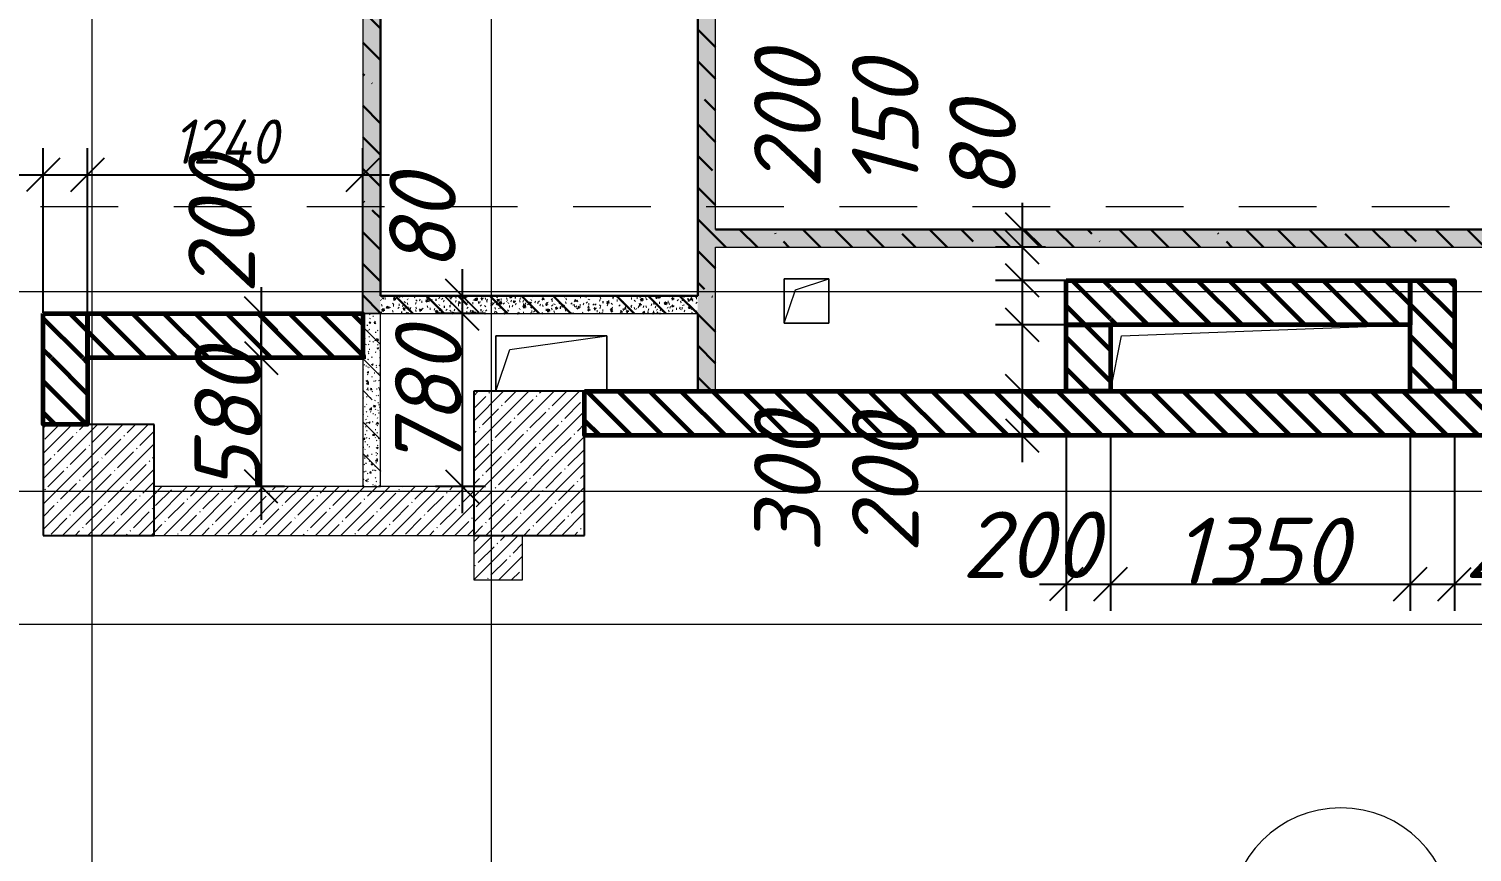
# Model space of a CAD drawing. Header units: millimetres. Extents: x 12986 to 523328, y -9759 to 30092.
# Drawn here: x 312572 to 319076, y 6706 to 10418 of the extents above; entities that cross this region are included whole.
import ezdxf

# ---------------------------------------------------------------- set-up
doc = ezdxf.new("R2010")
doc.units = ezdxf.units.MM
doc.linetypes.add('01 Штриховая _4 мм_', pattern=[600, 350, -250])
for name, color, linetype, lineweight in [('0) ПГП', 1, 'Continuous', 30), ('4) ПГП красный расчет', 12, 'Continuous', 30), ('5) Блок ячеистый', 160, 'Continuous', 60), ('A-ANNO-DIMS', 7, 'Continuous', 9), ('A-AREA-IDEN', 7, 'Continuous', 9), ('A-FLOR', 7, 'Continuous', 9), ('A-GENM', 7, 'Continuous', 9), ('A-WALL-FNSH-2', 7, 'Continuous', 5), ('A-WALL-FNSH-4', 250, 'Continuous', 13), ('A-WALL-PATT-1', 7, 'Continuous', 5), ('A-WALL-PATT-4', 250, 'Continuous', 5), ('G-ANNO-SYMB-1', 7, '01 Штриховая _4 мм_', 9), ('S-COLS', 7, 'Continuous', 9), ('S-COLS-1', 7, 'Continuous', 5), ('S-COLS-2', 7, 'Continuous', 25), ('Оси-1', 7, 'Continuous', 20)]:
    doc.layers.add(name, color=color, linetype=linetype, lineweight=lineweight)
doc.layers.add('A-WALL-3', color=7, linetype='Continuous', lineweight=5, true_color=0x000000)
doc.layers.add('A-WALL-5', color=7, linetype='Continuous', lineweight=13, true_color=0x008000)
doc.styles.add('ISOCPEUR_I_2', font='isocpeui.ttf', dxfattribs={"height": 300})
doc.styles.add('ISOCPEUR_I_3', font='isocpeui.ttf', dxfattribs={"width": 0.9, "height": 200})
doc.dimstyles.new('ISO-2_0_0_9К_СРЕДНИЙ', dxfattribs={"dimscale": 304.8, "dimtxt": 199.196235, "dimasz": 0.492126, "dimexe": 0.393701, "dimexo": 0, "dimgap": 0, "dimtad": 1, "dimdec": 0, "dimzin": 0, "dimdsep": 46, "dimtxsty": 'ISOCPEUR_I_2', "dimblk1": 'OBLIQUE', "dimblk2": 'OBLIQUE', "dimsah": 1, "dimcen": 0.09, "dimdle": 0.393701, "dimazin": 0, "dimtfac": 1, "dimtdec": 4, "dimtix": 1, "dimtmove": 2, "dimatfit": 3, "dimfxl": 1, "dimtvp": 1, "dimtolj": 1, "dimtzin": 0, "dimarcsym": 2})
doc.dimstyles.new('ISO-2_0_0_9К_СРЕДНИЙ_2', dxfattribs={"dimscale": 304.8, "dimtxt": 199.196235, "dimasz": 0.492126, "dimexe": 0.393701, "dimexo": 0, "dimgap": 0, "dimtad": 1, "dimdec": 0, "dimzin": 0, "dimdsep": 46, "dimtxsty": 'ISOCPEUR_I_2', "dimblk1": 'OBLIQUE', "dimblk2": 'OBLIQUE', "dimsah": 1, "dimcen": 0.09, "dimdle": 0.393701, "dimazin": 0, "dimtfac": 1, "dimtdec": 4, "dimtix": 1, "dimtmove": 0, "dimatfit": 3, "dimfxl": 1, "dimtvp": 1, "dimtolj": 1, "dimtzin": 0, "dimarcsym": 2})
doc.dimstyles.new('ISO-2_0_0_9К_СРЕДНИЙ_ФОН_1', dxfattribs={"dimscale": 304.8, "dimtxt": 199.196235, "dimasz": 0.492126, "dimexe": 0.393701, "dimexo": 0, "dimgap": 0.164042, "dimtad": 1, "dimdec": 0, "dimdsep": 46, "dimtxsty": 'ISOCPEUR_I_3', "dimblk1": 'OBLIQUE', "dimblk2": 'OBLIQUE', "dimsah": 1, "dimcen": 0.09, "dimdle": 0.393701, "dimazin": 0, "dimtfac": 1, "dimtdec": 4, "dimtix": 1, "dimtmove": 0, "dimatfit": 3, "dimfxl": 1, "dimtvp": 1, "dimtfill": 1, "dimtolj": 1, "dimtzin": 0, "dimarcsym": 2})
doc.dimstyles.new('ISO-2_0_0_9К_СРЕДНИЙ_ФОН_2', dxfattribs={"dimscale": 304.8, "dimtxt": 199.196235, "dimasz": 0.492126, "dimexe": 0.393701, "dimexo": 0, "dimgap": 0.164042, "dimtad": 1, "dimdec": 0, "dimdsep": 46, "dimtxsty": 'ISOCPEUR_I_3', "dimblk1": 'OBLIQUE', "dimblk2": 'OBLIQUE', "dimsah": 1, "dimcen": 0.09, "dimdle": 0.393701, "dimazin": 0, "dimtfac": 1, "dimtdec": 4, "dimtix": 1, "dimtmove": 2, "dimatfit": 3, "dimfxl": 1, "dimtvp": 1, "dimtfill": 1, "dimtolj": 1, "dimtzin": 0, "dimarcsym": 2})
pattern_1 = [(135, (239096.85, -2765.93), (-70.71068, -70.71068), [])]
pattern_2 = [(45, (239096.85, -2765.93), (-57.02463, 57.02463), []), (45, (239153.876, -2765.93), (-57.02463, 57.02463), [100.806, -20.161, 3.353, -16.808])]
pattern_3 = [(50, (239096.85, -2765.93), (72.873764, -6.37607), [7.62, -83.82]), (355, (239096.85, -2765.93), (-14.09699, 76.422444), [6.096, -67.056]), (100.451, (239102.924, -2766.464), (58.776964, 70.04687), [6.476, -71.236]), (46.184, (239096.85, -2745.61), (108.43142, -16.81745), [11.43, -125.73]), (96.636, (239105.89, -2747.01), (94.961, 98.97089), [9.714, -106.854]), (351.184, (239096.85, -2745.61), (94.96227, 98.97018), [9.144, -100.584]), (21, (239107.01, -2750.69), (60.64565, -40.906537), [7.62, -83.82]), (326, (239107.01, -2750.69), (24.72083, 73.67493), [6.096, -67.056]), (71.451, (239112.065, -2754.1), (85.36689, 32.768737), [6.476, -71.236]), (37.5, (239096.85, -2765.933), (1.235525, 33.8224325), [3.353, -62.89, 3.353, -64.719, -67.31]), (37.5, (239096.85, -2765.933), (1.235525, 33.8224325), [-134.315, 3.353, -63.957]), (7.5, (239096.85, -2765.933), (26.728146, 40.07255), [3.353, -35.458, 3.353, -61.366, -25.654]), (7.5, (239096.85, -2765.933), (26.728146, 40.07255), [-103.53, 3.353, -22.301]), (327.5, (239074.194, -2765.933), (54.2363175, -2.292117), [3.353, -22.047, 3.353, -75.895, -105.156]), (327.5, (239074.194, -2765.933), (54.2363175, -2.292117), [-104.648, 3.353, -101.803]), (317.5, (239064.034, -2765.933), (59.25158, 10.17014), [3.353, -29.667, 3.353, -49.276, -74.676]), (317.5, (239064.034, -2765.933), (59.25158, 10.17014), [-85.649, 3.353, -71.323])]
pattern_4 = [(135, (239096.85, -2765.93), (-142.5612, -142.5612), []), (135, (239239.41, -2765.93), (-142.5612, -142.5612), [252.016, -50.403, 3.353, -47.05])]

# ---------------------------------------------------------------- blocks, each defined once
blk = doc.blocks.new('Колонна_Несущая_Прямоугольное сечение - 650х500-29564845-АР1_1_Кладочный план 2 этажа')
at = {"layer": 'S-COLS-1'}
h = blk.add_hatch(dxfattribs=at)
h.set_pattern_fill('FP_36', color=256, style=0, pattern_type=2)
h.set_pattern_definition([(135, (11225, -75730), (-57.02463, -57.02463), []), (135, (11225, -75672.975), (-57.02463, -57.02463), [100.806, -20.161, 3.353, -16.808])])
h.paths.add_polyline_path([(325, -250), (325, 250), (-325, 250), (-325, -250)], flags=0)
at = {"layer": 'S-COLS-2'}
for p, q in [((325, 250), (-325, 250)), ((-325, 250), (-325, -250)), ((325, -250), (325, 250)), ((-325, -250), (325, -250))]:
    blk.add_line(p, q, dxfattribs=at)
blk = doc.blocks.new('AR_Отверстие прямоугольное _в плите_ - AR_Отверстие прямоугольное _в плите_-24519066-АР1_1_Кладочный план 2 этажа')
at = {"layer": 'A-GENM'}
for p, q in [((-625, 100), (675, 150)), ((-675, -150), (-625, 100))]:
    blk.add_line(p, q, dxfattribs=at)
blk = doc.blocks.new('AR_Отверстие прямоугольное _в плите_ - AR_Отверстие прямоугольное _в плите_-V70-АР1_1_Кладочный план 2 этажа')
at = {"layer": 'A-GENM'}
for p, q in [((250, 125), (-250, 125)), ((-250, 125), (-250, -125)), ((-187.5, 62.5), (250, 125)), ((250, -125), (250, 125)), ((-250, -125), (-187.5, 62.5))]:
    blk.add_line(p, q, dxfattribs=at)
blk = doc.blocks.new('AR_Отверстие прямоугольное _в плите_ - AR_Отверстие прямоугольное _в плите_-V57-АР1_1_Кладочный план 2 этажа')
at = {"layer": 'A-GENM'}
for p, q in [((100, 100), (-100, 100)), ((-100, 100), (-100, -100)), ((-50, 50), (100, 100)), ((100, -100), (100, 100)), ((-100, -100), (-50, 50)), ((-100, -100), (100, -100))]:
    blk.add_line(p, q, dxfattribs=at)
blk = doc.blocks.new('_Oblique')
at = {"color": 0, "linetype": 'ByBlock', "lineweight": -2}
blk.add_line((-0.5, -0.5), (0.5, 0.5), dxfattribs=at)
blk = doc.blocks.new('*D2466')
at = {"layer": 'A-ANNO-DIMS', "color": 0, "lineweight": -2, "transparency": 16777216}
for p, q in [((317048.3, 9634.1), (317048.3, 9314.1)), ((317154.4, 9514.1), (316928.3, 9514.1)), ((317154.4, 9434.1), (316928.3, 9434.1))]:
    blk.add_line(p, q, dxfattribs=at)
at = {"layer": 'Defpoints', "color": 0, "transparency": 16777216}
for p in [(317154.4, 9514.1), (317048.3, 9434.1), (317154.4, 9434.1)]:
    blk.add_point(p, dxfattribs=at)
at = {"layer": 'A-ANNO-DIMS', "color": 0, "lineweight": -2, "transparency": 16777216, "xscale": 150, "yscale": 150, "zscale": 150}
for p, rotation in [((317048.3, 9514.1), 90), ((317048.3, 9434.1), 270)]:
    blk.add_blockref('_Oblique', p, dxfattribs=dict(at, rotation=rotation))
at = {"layer": 'A-ANNO-DIMS', "color": 0, "transparency": 16777216, "insert": (316720.4, 9650.1), "char_height": 300, "width": 303.391, "attachment_point": 1, "rotation": 90, "line_spacing_factor": 1.149209, "style": 'ISOCPEUR_I_2'}
blk.add_mtext('\\A1;80', dxfattribs=at)
blk = doc.blocks.new('*D2405')
at = {"layer": 'A-ANNO-DIMS', "color": 0, "lineweight": -2, "transparency": 16777216}
for p, q in [((317048.3, 9554.1), (317048.3, 9164.1)), ((317154.4, 9434.1), (316928.3, 9434.1)), ((317246.9, 9284.1), (316928.3, 9284.1))]:
    blk.add_line(p, q, dxfattribs=at)
at = {"layer": 'Defpoints', "color": 0, "transparency": 16777216}
for p in [(317154.4, 9434.1), (317048.3, 9284.1), (317246.9, 9284.1)]:
    blk.add_point(p, dxfattribs=at)
at = {"layer": 'A-ANNO-DIMS', "color": 0, "lineweight": -2, "transparency": 16777216, "xscale": 150, "yscale": 150, "zscale": 150}
for p, rotation in [((317048.3, 9434.1), 90), ((317048.3, 9284.1), 270)]:
    blk.add_blockref('_Oblique', p, dxfattribs=dict(at, rotation=rotation))
at = {"layer": 'A-ANNO-DIMS', "color": 0, "transparency": 16777216, "insert": (316281.6, 9694.1), "char_height": 300, "width": 409.118, "attachment_point": 1, "rotation": 90, "line_spacing_factor": 1.149209, "style": 'ISOCPEUR_I_2'}
blk.add_mtext('\\A1;150', dxfattribs=at)
blk = doc.blocks.new('*D2406')
at = {"layer": 'A-ANNO-DIMS', "color": 0, "lineweight": -2, "transparency": 16777216}
for p, q in [((317048.3, 9404.1), (317048.3, 8964.1)), ((317246.9, 9284.1), (316928.3, 9284.1)), ((317243.8, 9084.1), (316928.3, 9084.1))]:
    blk.add_line(p, q, dxfattribs=at)
at = {"layer": 'Defpoints', "color": 0, "transparency": 16777216}
for p in [(317246.9, 9284.1), (317048.3, 9084.1), (317243.8, 9084.1)]:
    blk.add_point(p, dxfattribs=at)
at = {"layer": 'A-ANNO-DIMS', "color": 0, "lineweight": -2, "transparency": 16777216, "xscale": 150, "yscale": 150, "zscale": 150}
for p, rotation in [((317048.3, 9284.1), 90), ((317048.3, 9084.1), 270)]:
    blk.add_blockref('_Oblique', p, dxfattribs=dict(at, rotation=rotation))
at = {"layer": 'A-ANNO-DIMS', "color": 0, "transparency": 16777216, "insert": (315840.6, 9695.9), "char_height": 300, "width": 455.087, "attachment_point": 1, "rotation": 90, "line_spacing_factor": 1.149209, "style": 'ISOCPEUR_I_2'}
blk.add_mtext('\\A1;200', dxfattribs=at)
blk = doc.blocks.new('*D2407')
at = {"layer": 'A-ANNO-DIMS', "color": 0, "lineweight": -2, "transparency": 16777216}
for p, q in [((317048.3, 9204.1), (317048.3, 8664.1)), ((317243.8, 9084.1), (316928.3, 9084.1)), ((317154.4, 8784.1), (316928.3, 8784.1))]:
    blk.add_line(p, q, dxfattribs=at)
at = {"layer": 'Defpoints', "color": 0, "transparency": 16777216}
for p in [(317243.8, 9084.1), (317048.3, 8784.1), (317154.4, 8784.1)]:
    blk.add_point(p, dxfattribs=at)
at = {"layer": 'A-ANNO-DIMS', "color": 0, "lineweight": -2, "transparency": 16777216, "xscale": 150, "yscale": 150, "zscale": 150}
for p, rotation in [((317048.3, 9084.1), 90), ((317048.3, 8784.1), 270)]:
    blk.add_blockref('_Oblique', p, dxfattribs=dict(at, rotation=rotation))
at = {"layer": 'A-ANNO-DIMS', "color": 0, "transparency": 16777216, "insert": (315840.6, 8057), "char_height": 300, "width": 455.087, "attachment_point": 1, "rotation": 90, "line_spacing_factor": 1.149209, "style": 'ISOCPEUR_I_2'}
blk.add_mtext('\\A1;300', dxfattribs=at)
blk = doc.blocks.new('*D2408')
at = {"layer": 'A-ANNO-DIMS', "color": 0, "lineweight": -2, "transparency": 16777216}
for p, q in [((317048.3, 8904.1), (317048.3, 8464.1)), ((317154.4, 8784.1), (316928.3, 8784.1)), ((317154.4, 8584.1), (316928.3, 8584.1))]:
    blk.add_line(p, q, dxfattribs=at)
at = {"layer": 'Defpoints', "color": 0, "transparency": 16777216}
for p in [(317154.4, 8784.1), (317048.3, 8584.1), (317154.4, 8584.1)]:
    blk.add_point(p, dxfattribs=at)
at = {"layer": 'A-ANNO-DIMS', "color": 0, "lineweight": -2, "transparency": 16777216, "xscale": 150, "yscale": 150, "zscale": 150}
for p, rotation in [((317048.3, 8784.1), 90), ((317048.3, 8584.1), 270)]:
    blk.add_blockref('_Oblique', p, dxfattribs=dict(at, rotation=rotation))
at = {"layer": 'A-ANNO-DIMS', "color": 0, "transparency": 16777216, "insert": (316281.6, 8055.2), "char_height": 300, "width": 455.087, "attachment_point": 1, "rotation": 90, "line_spacing_factor": 1.149209, "style": 'ISOCPEUR_I_2'}
blk.add_mtext('\\A1;200', dxfattribs=at)
blk = doc.blocks.new('*D2409')
at = {"layer": 'A-ANNO-DIMS', "color": 0, "lineweight": -2, "transparency": 16777216}
for p, q in [((317246.9, 8581), (317246.9, 7794)), ((317446.9, 8581), (317446.9, 7794)), ((317126.9, 7914), (317566.9, 7914))]:
    blk.add_line(p, q, dxfattribs=at)
at = {"layer": 'Defpoints', "color": 0, "transparency": 16777216}
for p in [(317246.9, 8581), (317446.9, 8581), (317446.9, 7914)]:
    blk.add_point(p, dxfattribs=at)
at = {"layer": 'A-ANNO-DIMS', "color": 0, "lineweight": -2, "transparency": 16777216, "xscale": 150, "yscale": 150, "zscale": 150, "rotation": 180}
blk.add_blockref('_Oblique', (317246.9, 7914), dxfattribs=at)
at = {"layer": 'A-ANNO-DIMS', "color": 0, "lineweight": -2, "transparency": 16777216, "xscale": 150, "yscale": 150, "zscale": 150}
blk.add_blockref('_Oblique', (317446.9, 7914), dxfattribs=at)
at = {"layer": 'A-ANNO-DIMS', "color": 0, "transparency": 16777216, "insert": (316777.1, 8241.9), "char_height": 300, "width": 455.087, "attachment_point": 1, "line_spacing_factor": 1.149209, "style": 'ISOCPEUR_I_2'}
blk.add_mtext('\\A1;200', dxfattribs=at)
blk = doc.blocks.new('*D2410')
at = {"layer": 'A-ANNO-DIMS', "color": 0, "lineweight": -2, "transparency": 16777216}
for p, q in [((317446.9, 8581), (317446.9, 7794)), ((318796.9, 8581), (318796.9, 7794)), ((317326.9, 7914), (318916.9, 7914))]:
    blk.add_line(p, q, dxfattribs=at)
at = {"layer": 'Defpoints', "color": 0, "transparency": 16777216}
for p in [(317446.9, 8581), (318796.9, 8581), (318796.9, 7914)]:
    blk.add_point(p, dxfattribs=at)
at = {"layer": 'A-ANNO-DIMS', "color": 0, "lineweight": -2, "transparency": 16777216, "xscale": 150, "yscale": 150, "zscale": 150, "rotation": 180}
blk.add_blockref('_Oblique', (317446.9, 7914), dxfattribs=at)
at = {"layer": 'A-ANNO-DIMS', "color": 0, "lineweight": -2, "transparency": 16777216, "xscale": 150, "yscale": 150, "zscale": 150}
blk.add_blockref('_Oblique', (318796.9, 7914), dxfattribs=at)
at = {"layer": 'A-ANNO-DIMS', "color": 0, "transparency": 16777216, "insert": (318121.9, 8064), "char_height": 300, "width": 560.814, "attachment_point": 5, "style": 'ISOCPEUR_I_2'}
blk.add_mtext('\\A1;1350', dxfattribs=at)
blk = doc.blocks.new('*D2411')
at = {"layer": 'A-ANNO-DIMS', "color": 0, "lineweight": -2, "transparency": 16777216}
for p, q in [((318796.9, 8581), (318796.9, 7794)), ((318996.9, 8581), (318996.9, 7794)), ((318676.9, 7914), (319116.9, 7914))]:
    blk.add_line(p, q, dxfattribs=at)
at = {"layer": 'Defpoints', "color": 0, "transparency": 16777216}
for p in [(318796.9, 8581), (318996.9, 8581), (318996.9, 7914)]:
    blk.add_point(p, dxfattribs=at)
at = {"layer": 'A-ANNO-DIMS', "color": 0, "lineweight": -2, "transparency": 16777216, "xscale": 150, "yscale": 150, "zscale": 150, "rotation": 180}
blk.add_blockref('_Oblique', (318796.9, 7914), dxfattribs=at)
at = {"layer": 'A-ANNO-DIMS', "color": 0, "lineweight": -2, "transparency": 16777216, "xscale": 150, "yscale": 150, "zscale": 150}
blk.add_blockref('_Oblique', (318996.9, 7914), dxfattribs=at)
at = {"layer": 'A-ANNO-DIMS', "color": 0, "transparency": 16777216, "insert": (319041.5, 8241.9), "char_height": 300, "width": 455.087, "attachment_point": 1, "line_spacing_factor": 1.149209, "style": 'ISOCPEUR_I_2'}
blk.add_mtext('\\A1;200', dxfattribs=at)
blk = doc.blocks.new('*D2557')
at = {"layer": 'A-ANNO-DIMS', "color": 0, "lineweight": -2, "transparency": 16777216}
for p, q in [((312636.9, 9137.1), (312636.9, 9879.6)), ((312836.9, 9137.1), (312836.9, 9879.6)), ((312516.9, 9759.6), (312956.9, 9759.6))]:
    blk.add_line(p, q, dxfattribs=at)
at = {"layer": 'Defpoints', "color": 0, "transparency": 16777216}
for p in [(312836.9, 9759.6), (312636.9, 9137.1), (312836.9, 9137.1)]:
    blk.add_point(p, dxfattribs=at)
at = {"layer": 'A-ANNO-DIMS', "color": 0, "lineweight": -2, "transparency": 16777216, "xscale": 150, "yscale": 150, "zscale": 150}
blk.add_blockref('_Oblique', (312836.9, 9759.6), dxfattribs=at)
at = {"layer": 'A-ANNO-DIMS', "color": 0, "transparency": 16777216, "insert": (312105.2, 10070.9), "char_height": 200, "width": 455.087, "attachment_point": 1, "line_spacing_factor": 1.149209, "style": 'ISOCPEUR_I_3', "bg_fill": 3, "box_fill_scale": 1.1, "bg_fill_color": 256, "bg_fill_true_color": 13158600, "bg_fill_transparency": 0}
blk.add_mtext('\\A1;200', dxfattribs=at)
at = {"layer": 'A-ANNO-DIMS', "color": 0, "lineweight": -2, "transparency": 16777216, "xscale": 150, "yscale": 150, "zscale": 150, "rotation": 180}
blk.add_blockref('_Oblique', (312636.9, 9759.6), dxfattribs=at)
blk = doc.blocks.new('*D2558')
at = {"layer": 'A-ANNO-DIMS', "color": 0, "lineweight": -2, "transparency": 16777216}
for p, q in [((312836.9, 9137.1), (312836.9, 9879.6)), ((314076.9, 9134.1), (314076.9, 9879.6)), ((312716.9, 9759.6), (314196.9, 9759.6))]:
    blk.add_line(p, q, dxfattribs=at)
at = {"layer": 'Defpoints', "color": 0, "transparency": 16777216}
for p in [(314076.9, 9759.6), (312836.9, 9137.1), (314076.9, 9134.1)]:
    blk.add_point(p, dxfattribs=at)
at = {"layer": 'A-ANNO-DIMS', "color": 0, "lineweight": -2, "transparency": 16777216, "xscale": 150, "yscale": 150, "zscale": 150, "rotation": 180}
blk.add_blockref('_Oblique', (312836.9, 9759.6), dxfattribs=at)
at = {"layer": 'A-ANNO-DIMS', "color": 0, "lineweight": -2, "transparency": 16777216, "xscale": 150, "yscale": 150, "zscale": 150}
blk.add_blockref('_Oblique', (314076.9, 9759.6), dxfattribs=at)
at = {"layer": 'A-ANNO-DIMS', "color": 0, "transparency": 16777216, "insert": (313456.9, 9909.6), "char_height": 200, "width": 579.201, "attachment_point": 5, "style": 'ISOCPEUR_I_3', "bg_fill": 3, "box_fill_scale": 1.1, "bg_fill_color": 256, "bg_fill_true_color": 13158600, "bg_fill_transparency": 0}
blk.add_mtext('\\A1;1240', dxfattribs=at)
blk = doc.blocks.new('*D2580')
at = {"layer": 'A-ANNO-DIMS', "color": 0, "lineweight": -2, "transparency": 16777216}
for p, q in [((313618.7, 9254.1), (313618.7, 8814.1)), ((313724.8, 9134.1), (313498.7, 9134.1)), ((313724.8, 8934.1), (313498.7, 8934.1))]:
    blk.add_line(p, q, dxfattribs=at)
at = {"layer": 'Defpoints', "color": 0, "transparency": 16777216}
for p in [(313724.8, 9134.1), (313618.7, 8934.1), (313724.8, 8934.1)]:
    blk.add_point(p, dxfattribs=at)
at = {"layer": 'A-ANNO-DIMS', "color": 0, "lineweight": -2, "transparency": 16777216, "xscale": 150, "yscale": 150, "zscale": 150}
for p, rotation in [((313618.7, 9134.1), 90), ((313618.7, 8934.1), 270)]:
    blk.add_blockref('_Oblique', p, dxfattribs=dict(at, rotation=rotation))
at = {"layer": 'A-ANNO-DIMS', "color": 0, "transparency": 16777216, "insert": (313290.8, 9223.2), "char_height": 300, "width": 455.087, "attachment_point": 1, "rotation": 90, "line_spacing_factor": 1.149209, "style": 'ISOCPEUR_I_2'}
blk.add_mtext('\\A1;200', dxfattribs=at)
blk = doc.blocks.new('*D2581')
at = {"layer": 'A-ANNO-DIMS', "color": 0, "lineweight": -2, "transparency": 16777216}
for p, q in [((313618.7, 8934.1), (313618.7, 9084.1)), ((313724.8, 8934.1), (313498.7, 8934.1)), ((313618.7, 8934.1), (313618.7, 8354.1)), ((313724.8, 8354.1), (313498.7, 8354.1)), ((313618.7, 8354.1), (313618.7, 8204.1))]:
    blk.add_line(p, q, dxfattribs=at)
at = {"layer": 'Defpoints', "color": 0, "transparency": 16777216}
for p in [(313724.8, 8934.1), (313618.7, 8354.1), (313724.8, 8354.1)]:
    blk.add_point(p, dxfattribs=at)
at = {"layer": 'A-ANNO-DIMS', "color": 0, "lineweight": -2, "transparency": 16777216, "xscale": 150, "yscale": 150, "zscale": 150}
for p, rotation in [((313618.7, 8934.1), 270), ((313618.7, 8354.1), 90)]:
    blk.add_blockref('_Oblique', p, dxfattribs=dict(at, rotation=rotation))
at = {"layer": 'A-ANNO-DIMS', "color": 0, "transparency": 16777216, "insert": (313468.7, 8644.1), "char_height": 300, "width": 455.087, "attachment_point": 5, "rotation": 90, "style": 'ISOCPEUR_I_2'}
blk.add_mtext('\\A1;580', dxfattribs=at)
blk = doc.blocks.new('*D2582')
at = {"layer": 'A-ANNO-DIMS', "color": 0, "lineweight": -2, "transparency": 16777216}
for p, q in [((314524.5, 9334.1), (314524.5, 9014.1)), ((314630.5, 9214.1), (314404.5, 9214.1)), ((314630.5, 9134.1), (314404.5, 9134.1))]:
    blk.add_line(p, q, dxfattribs=at)
at = {"layer": 'Defpoints', "color": 0, "transparency": 16777216}
for p in [(314630.5, 9214.1), (314524.5, 9134.1), (314630.5, 9134.1)]:
    blk.add_point(p, dxfattribs=at)
at = {"layer": 'A-ANNO-DIMS', "color": 0, "lineweight": -2, "transparency": 16777216, "xscale": 150, "yscale": 150, "zscale": 150}
for p, rotation in [((314524.5, 9214.1), 90), ((314524.5, 9134.1), 270)]:
    blk.add_blockref('_Oblique', p, dxfattribs=dict(at, rotation=rotation))
at = {"layer": 'A-ANNO-DIMS', "color": 0, "transparency": 16777216, "insert": (314196.5, 9321.6), "char_height": 300, "width": 303.391, "attachment_point": 1, "rotation": 90, "line_spacing_factor": 1.149209, "style": 'ISOCPEUR_I_2'}
blk.add_mtext('\\A1;80', dxfattribs=at)
blk = doc.blocks.new('*D2583')
at = {"layer": 'A-ANNO-DIMS', "color": 0, "lineweight": -2, "transparency": 16777216}
for p, q in [((314524.5, 9254.1), (314524.5, 8234.1)), ((314630.5, 9134.1), (314404.5, 9134.1)), ((314630.5, 8354.1), (314404.5, 8354.1))]:
    blk.add_line(p, q, dxfattribs=at)
at = {"layer": 'Defpoints', "color": 0, "transparency": 16777216}
for p in [(314630.5, 9134.1), (314524.5, 8354.1), (314630.5, 8354.1)]:
    blk.add_point(p, dxfattribs=at)
at = {"layer": 'A-ANNO-DIMS', "color": 0, "lineweight": -2, "transparency": 16777216, "xscale": 150, "yscale": 150, "zscale": 150}
for p, rotation in [((314524.5, 9134.1), 90), ((314524.5, 8354.1), 270)]:
    blk.add_blockref('_Oblique', p, dxfattribs=dict(at, rotation=rotation))
at = {"layer": 'A-ANNO-DIMS', "color": 0, "transparency": 16777216, "insert": (314372.5, 8744.1), "char_height": 300, "width": 455.087, "attachment_point": 5, "rotation": 90, "style": 'ISOCPEUR_I_2'}
blk.add_mtext('\\A1;780', dxfattribs=at)
blk = doc.blocks.new('Марка_Помещения - Номер-25198446-Объем проектирования 2 этажа')
at = {"layer": 'A-AREA-IDEN'}
for start, end in [(360, 180), (180, 360)]:
    blk.add_arc((0, 0), 2.5, start, end, dxfattribs=at)

msp = doc.modelspace()

# ---------------------------------------------------------------- hatches: boundary and pattern name
at = {"layer": '0) ПГП'}
h = msp.add_hatch(dxfattribs=at)
h.set_pattern_fill('FP_25', color=256, style=0, pattern_type=2)
h.set_pattern_definition(pattern_3)
h.paths.add_polyline_path([(314156.85078, 9134.06713), (314156.85078, 12884.06732), (314076.85078, 12884.06732), (314076.85078, 9134.06713), (314078.25706, 9134.06713)], flags=0)
h = msp.add_hatch(dxfattribs=at)
h.set_pattern_fill('FP_26', color=256, style=0, pattern_type=2)
h.set_pattern_definition(pattern_4)
h.paths.add_polyline_path([(314156.85078, 9134.06713), (314156.85078, 12884.06732), (314076.85078, 12884.06732), (314076.85078, 9134.06713), (314078.25706, 9134.06713)], flags=0)
h = msp.add_hatch(dxfattribs=at)
h.set_pattern_fill('FP_25', color=256, style=0, pattern_type=2)
h.set_pattern_definition(pattern_3)
h.paths.add_polyline_path([(315666.85089, 8784.06739), (315666.85089, 12804.06732), (315586.85089, 12804.06732), (315586.85089, 8784.06739)], flags=0)
h = msp.add_hatch(dxfattribs=at)
h.set_pattern_fill('FP_26', color=256, style=0, pattern_type=2)
h.set_pattern_definition(pattern_4)
h.paths.add_polyline_path([(315666.85089, 8784.06739), (315666.85089, 12804.06732), (315586.85089, 12804.06732), (315586.85089, 8784.06739)], flags=0)
h = msp.add_hatch(dxfattribs=at)
h.set_pattern_fill('FP_25', color=256, style=0, pattern_type=2)
h.set_pattern_definition(pattern_3)
h.paths.add_polyline_path([(315666.85089, 9434.06739), (319716.66089, 9434.06739), (319716.66089, 9514.06739), (315666.85089, 9514.06739)], flags=0)
h = msp.add_hatch(dxfattribs=at)
h.set_pattern_fill('FP_26', color=256, style=0, pattern_type=2)
h.set_pattern_definition(pattern_4)
h.paths.add_polyline_path([(315666.85089, 9434.06739), (319716.66089, 9434.06739), (319716.66089, 9514.06739), (315666.85089, 9514.06739)], flags=0)
h = msp.add_hatch(dxfattribs=at)
h.set_pattern_fill('FP_25', color=256, style=0, pattern_type=2)
h.set_pattern_definition(pattern_3)
h.paths.add_polyline_path([(314156.85078, 9134.06739), (315586.85089, 9134.06739), (315586.85089, 9214.06739), (314156.85078, 9214.06739)], flags=0)
h = msp.add_hatch(dxfattribs=at)
h.set_pattern_fill('FP_26', color=256, style=0, pattern_type=2)
h.set_pattern_definition(pattern_4)
h.paths.add_polyline_path([(314156.85078, 9134.06739), (315586.85089, 9134.06739), (315586.85089, 9214.06739), (314156.85078, 9214.06739)], flags=0)
at = {"layer": '5) Блок ячеистый'}
h = msp.add_hatch(dxfattribs=at)
h.set_pattern_fill('FP_22', color=256, style=0, pattern_type=2)
h.set_pattern_definition(pattern_1)
h.paths.add_polyline_path([(317446.85081, 8784.06739), (317446.85081, 9284.06739), (317246.85081, 9284.06739), (317246.85081, 8784.06739)], flags=0)
h = msp.add_hatch(dxfattribs=at)
h.set_pattern_fill('FP_22', color=256, style=0, pattern_type=2)
h.set_pattern_definition(pattern_1)
h.paths.add_polyline_path([(317446.85081, 9084.06739), (318796.85081, 9084.06739), (318796.85081, 9284.06739), (317446.85081, 9284.06739)], flags=0)
h = msp.add_hatch(dxfattribs=at)
h.set_pattern_fill('FP_22', color=256, style=0, pattern_type=2)
h.set_pattern_definition(pattern_1)
h.paths.add_polyline_path([(318996.85081, 8784.06739), (318996.85081, 9284.06739), (318796.85081, 9284.06739), (318796.85081, 8784.06739)], flags=0)
h = msp.add_hatch(dxfattribs=at)
h.set_pattern_fill('FP_22', color=256, style=0, pattern_type=2)
h.set_pattern_definition(pattern_1)
h.paths.add_polyline_path([(312836.85082, 8934.06713), (314076.85078, 8934.06713), (314076.85078, 9134.06713), (312636.85082, 9134.06713), (312636.85082, 8934.06713)], flags=0)
h.paths.add_polyline_path([(309401.85081, 8934.06713), (309406.85078, 8934.06713), (309406.85078, 9134.06713), (309401.85081, 9134.06713)], flags=0)
h = msp.add_hatch(dxfattribs=at)
h.set_pattern_fill('FP_22', color=256, style=0, pattern_type=2)
h.set_pattern_definition(pattern_1)
h.paths.add_polyline_path([(312636.85082, 8634.06731), (312836.85082, 8634.06731), (312836.85082, 8934.06713), (312636.85082, 8934.06713)], flags=0)
h = msp.add_hatch(dxfattribs=at)
h.set_pattern_fill('FP_22', color=256, style=0, pattern_type=2)
h.set_pattern_definition(pattern_1)
h.paths.add_polyline_path([(319446.85081, 8584.06739), (319446.85081, 8784.0673), (315076.85078, 8784.0673), (315076.85078, 8584.06739), (317142.78831, 8584.06739)], flags=0)
at = {"layer": 'A-WALL-PATT-1'}
h = msp.add_hatch(dxfattribs=at)
h.set_pattern_fill('FP_7', color=256, style=0, pattern_type=2)
h.set_pattern_definition(pattern_2)
h.paths.add_polyline_path([(313136.85082, 8134.0673), (314576.85081, 8134.0673), (314576.85078, 8354.0673), (313136.85082, 8354.0673)], flags=0)
h = msp.add_hatch(dxfattribs=at)
h.set_pattern_fill('FP_7', color=256, style=0, pattern_type=2)
h.set_pattern_definition(pattern_2)
h.paths.add_polyline_path([(314796.85081, 5134.0673), (314796.85081, 6334.0673), (314576.85081, 6334.0673), (314576.85081, 5134.0673)], flags=0)
h.paths.add_polyline_path([(314796.85081, 7934.0673), (314796.85081, 8134.0673), (314576.85081, 8134.0673), (314576.85081, 7934.0673)], flags=0)
at = {"layer": 'A-WALL-PATT-4'}
h = msp.add_hatch(dxfattribs=at)
h.set_pattern_fill('FP_25', color=256, style=0, pattern_type=2)
h.set_pattern_definition(pattern_3)
h.paths.add_polyline_path([(314078.25706, 8354.0673), (314156.85078, 8354.0673), (314156.85078, 9134.06739), (314076.85078, 9134.06739), (314076.85078, 8354.0673)], flags=0)
h = msp.add_hatch(dxfattribs=at)
h.set_pattern_fill('FP_26', color=256, style=0, pattern_type=2)
h.set_pattern_definition(pattern_4)
h.paths.add_polyline_path([(314078.25706, 8354.0673), (314156.85078, 8354.0673), (314156.85078, 9134.06739), (314076.85078, 9134.06739), (314076.85078, 8354.0673)], flags=0)
at = {"layer": 'S-COLS-1'}
h = msp.add_hatch(dxfattribs=at)
h.set_pattern_fill('FP_7', color=256, style=0, pattern_type=2)
h.set_pattern_definition(pattern_2)
h.paths.add_polyline_path([(313136.85082, 8134.06731), (313136.85082, 8634.06731), (312636.85082, 8634.06731), (312636.85082, 8134.06731)], flags=0)

# ---------------------------------------------------------------- linework, layer by layer
at = {"layer": '4) ПГП красный расчет'}
for p, q in [((314156.85078, 9214.06739), (314156.85078, 12804.06732)), ((315586.85089, 12804.06732), (315586.85089, 9214.06739)), ((319716.66089, 9514.06739), (315666.85089, 9514.06739)), ((315586.85089, 9214.06739), (314156.85078, 9214.06739)), ((315586.85089, 9134.06739), (315586.85089, 8784.06739))]:
    msp.add_line(p, q, dxfattribs=at)
at = {"layer": '5) Блок ячеистый'}
for points in [[(317246.85081, 9284.06739), (318796.85081, 9284.06739), (318796.85081, 9084.06739), (317246.85081, 9084.06739)], [(318796.85081, 9284.06739), (318996.85081, 9284.06739), (318996.85081, 8784.06739), (318796.85081, 8784.06739)], [(312636.85082, 9134.06713), (312836.85082, 9134.06713), (312836.85082, 8634.06731), (312636.85082, 8634.06731)], [(312836.85082, 9134.06713), (314076.85078, 9134.06713), (314076.85078, 8934.06713), (312836.85082, 8934.06713)], [(317446.85086, 8784.06739), (317246.85081, 8784.06739), (317246.85081, 9084.06739), (317446.85086, 9084.06739)], [(315076.85078, 8784.06739), (319446.85084, 8784.06739), (319446.85084, 8584.06739), (315076.85078, 8584.06739)]]:
    msp.add_lwpolyline(points, close=True, dxfattribs=at)
at = {"layer": 'A-FLOR'}
for p, q in [((315976.66089, 9291.06739), (316176.66089, 9291.06739)), ((315976.66089, 9091.06739), (315976.66089, 9291.06739)), ((316176.66089, 9291.06739), (316176.66089, 9091.06739)), ((316176.66089, 9091.06739), (315976.66089, 9091.06739)), ((314676.85079, 9034.0673), (315176.85079, 9034.0673)), ((314676.85079, 8784.0673), (314676.85079, 9034.0673)), ((315176.85079, 9034.0673), (315176.85079, 8784.06739))]:
    msp.add_line(p, q, dxfattribs=at)
at = {"layer": 'A-WALL-3'}
for p, q in [((314076.85078, 8354.0673), (313136.85082, 8354.0673)), ((313136.85082, 8354.0673), (313136.85082, 8134.0673)), ((314576.85078, 8354.0673), (314156.85078, 8354.0673)), ((313136.85082, 8134.0673), (314576.85078, 8134.0673)), ((314576.85081, 8134.0673), (314576.85081, 7934.0673)), ((314796.85081, 7934.0673), (314796.85081, 8134.0673)), ((314576.85081, 7934.0673), (314796.85081, 7934.0673))]:
    msp.add_line(p, q, dxfattribs=at)
at = {"layer": 'A-WALL-5'}
msp.add_line((314076.85078, 8354.0673), (314156.85078, 8354.0673), dxfattribs=at)
at = {"layer": 'A-WALL-FNSH-2'}
for p, q in [((317246.85081, 9284.06739), (317246.85081, 8784.06739)), ((318996.85081, 9284.06739), (317246.85081, 9284.06739)), ((318996.85081, 8784.06739), (318996.85081, 9284.06739)), ((314156.85078, 9134.06713), (312636.85082, 9134.06713)), ((312636.85082, 9134.06713), (312636.85082, 8634.06731)), ((317446.85081, 8784.06739), (317446.85081, 9084.06739)), ((317446.85081, 9084.06739), (318796.85081, 9084.06739)), ((318796.85081, 9084.06739), (318796.85081, 8784.06739)), ((312836.85082, 8934.06713), (314076.85078, 8934.06713)), ((312836.85082, 8634.06731), (312836.85082, 8934.06713)), ((317246.85081, 8784.06739), (315076.85078, 8784.06739)), ((318796.85081, 8784.06739), (317446.85081, 8784.06739)), ((319446.85081, 8784.06739), (318996.85081, 8784.06739)), ((312636.85082, 8634.06731), (312836.85082, 8634.06731)), ((315076.85078, 8584.06739), (319446.85081, 8584.06739))]:
    msp.add_line(p, q, dxfattribs=at)
at = {"layer": 'A-WALL-FNSH-4'}
for p, q in [((315666.85089, 9514.06739), (315666.85089, 12804.06732)), ((314076.85078, 12384.06734), (314076.85078, 8354.0673)), ((315666.85089, 8784.06739), (315666.85089, 9434.06739)), ((315666.85089, 9434.06739), (319796.66089, 9434.06739)), ((314076.85078, 9134.06739), (315586.85089, 9134.06739)), ((314156.85078, 8354.0673), (314156.85078, 9134.06739))]:
    msp.add_line(p, q, dxfattribs=at)
at = {"layer": 'G-ANNO-SYMB-1'}
msp.add_line((282025.05495, 9617.34578), (365873.70751, 9617.34578), dxfattribs=at)
at = {"layer": 'S-COLS-2'}
for p, q in [((313136.85082, 8634.06731), (312636.85082, 8634.06731)), ((312636.85082, 8634.06731), (312636.85082, 8134.06731)), ((313136.85082, 8134.06731), (313136.85082, 8634.06731)), ((312636.85082, 8134.06731), (313136.85082, 8134.06731))]:
    msp.add_line(p, q, dxfattribs=at)
at = {"layer": 'Оси-1'}
for p, q in [((312856.85078, -6915.9327), (312856.85078, 25871.01046)), ((314656.85078, -6915.9327), (314656.85078, 25871.01046)), ((234936.85079, 9234.0673), (365048.47884, 9234.0673)), ((234936.85079, 8334.0673), (365048.47884, 8334.0673)), ((234936.85079, 7734.0673), (365048.47884, 7734.0673))]:
    msp.add_line(p, q, dxfattribs=at)

# ---------------------------------------------------------------- block references
at = {"layer": 'A-AREA-IDEN', "xscale": 199.9999999999999, "yscale": 199.9999999999999, "zscale": 199.9999999999999}
msp.add_blockref('Марка_Помещения - Номер-25198446-Объем проектирования 2 этажа', (318484.70215, 6405.8097), dxfattribs=at)
at = {"layer": 'A-GENM'}
for name, p in [('AR_Отверстие прямоугольное _в плите_ - AR_Отверстие прямоугольное _в плите_-V57-АР1_1_Кладочный план 2 этажа', (316076.66089, 9191.06739)), ('AR_Отверстие прямоугольное _в плите_ - AR_Отверстие прямоугольное _в плите_-24519066-АР1_1_Кладочный план 2 этажа', (318121.85081, 8934.06713)), ('AR_Отверстие прямоугольное _в плите_ - AR_Отверстие прямоугольное _в плите_-V70-АР1_1_Кладочный план 2 этажа', (314926.85079, 8909.0673))]:
    msp.add_blockref(name, p, dxfattribs=at)
at = {"layer": 'S-COLS', "rotation": 270.0000000000007}
msp.add_blockref('Колонна_Несущая_Прямоугольное сечение - 650х500-29564845-АР1_1_Кладочный план 2 этажа', (314826.85078, 8459.0673), dxfattribs=at)

# ---------------------------------------------------------------- dimensions: what is measured, and where the dimension line sits
at = {"layer": 'A-ANNO-DIMS'}
for base, p1, p2, override, picture, middle in [((317048.3283, 9084.06739), (317246.85081, 9284.06739), (317243.80281, 9084.06739), {"dimpost": '<>', "dimfxl": 200.023224}, '*D2406', (316040.64749, 9923.46307)), ((317048.3283, 9284.06739), (317154.39431, 9434.06739), (317246.85081, 9284.06739), {"dimpost": '<>', "dimfxl": 176.205005}, '*D2405', (316481.5814, 9898.70111)), ((317048.3283, 9434.06739), (317154.39431, 9514.06739), (317154.39431, 9434.06739), {"dimpost": '<>', "dimfxl": 80}, '*D2466', (316920.37048, 9801.75499)), ((317048.3283, 8784.06739), (317243.80281, 9084.06739), (317154.39431, 8784.06739), {"dimpost": '<>', "dimfxl": 313.039741}, '*D2407', (316040.64749, 8284.5134)), ((317048.3283, 8584.06739), (317154.39431, 8784.06739), (317154.39431, 8584.06739), {"dimpost": '<>', "dimfxl": 200}, '*D2408', (316481.5814, 8282.74495))]:
    dim = msp.add_linear_dim(base=base, p1=p1, p2=p2, angle=90, dimstyle='ISO-2_0_0_9К_СРЕДНИЙ', override=override, dxfattribs=at)
    dim.commit()
    dim.dimension.update_dxf_attribs({"geometry": picture, "text_midpoint": middle, "dimtype": 160, "text_rotation": 90})
dim = msp.add_linear_dim(base=(313618.73126, 8354.0673), p1=(313724.79728, 8934.06713), p2=(313724.79728, 8354.0673), angle=90, dimstyle='ISO-2_0_0_9К_СРЕДНИЙ_2', override={"dimpost": '<>', "dimfxl": 579.999826}, dxfattribs=at)
dim.commit()
dim.dimension.update_dxf_attribs({"geometry": '*D2581', "text_midpoint": (313468.73126, 8644.06721)})
for base, p1, p2, picture, middle in [((317446.85081, 7913.96954), (317246.85081, 8581.01939), (317446.85081, 8581.01939), '*D2409', (317004.62748, 8041.92736)), ((318996.85081, 7913.96954), (318796.85081, 8581.01939), (318996.85081, 8581.01939), '*D2411', (319269.08358, 8041.92736))]:
    dim = msp.add_linear_dim(base=base, p1=p1, p2=p2, dimstyle='ISO-2_0_0_9К_СРЕДНИЙ', override={"dimpost": '<>', "dimfxl": 200}, dxfattribs=at)
    dim.commit()
    dim.dimension.update_dxf_attribs({"geometry": picture, "text_midpoint": middle, "dimtype": 160})
dim = msp.add_linear_dim(base=(318796.85081, 7913.96954), p1=(317446.85081, 8581.01939), p2=(318796.85081, 8581.01939), dimstyle='ISO-2_0_0_9К_СРЕДНИЙ_2', override={"dimpost": '<>', "dimfxl": 1350}, dxfattribs=at)
dim.commit()
dim.dimension.update_dxf_attribs({"geometry": '*D2410', "text_midpoint": (318121.85081, 8063.96954)})

# ---------------------------------------------------------------- next in the draw order: dimensions: what is measured, and where the dimension line sits
dim = msp.add_linear_dim(base=(312836.85082, 9759.60904), p1=(312636.85082, 9137.11513), p2=(312836.85082, 9137.11513), dimstyle='ISO-2_0_0_9К_СРЕДНИЙ_ФОН_2', override={"dimpost": '<>', "dimfxl": 200}, dxfattribs=at)
dim.commit()
dim.dimension.update_dxf_attribs({"geometry": '*D2557', "text_midpoint": (312332.75542, 9937.56685), "dimtype": 160})

# ---------------------------------------------------------------- next in the draw order: dimensions: what is measured, and where the dimension line sits
dim = msp.add_linear_dim(base=(314076.85078, 9759.60904), p1=(312836.85082, 9137.11513), p2=(314076.85078, 9134.06739), dimstyle='ISO-2_0_0_9К_СРЕДНИЙ_ФОН_1', override={"dimpost": '<>', "dimfxl": 1240.003701}, dxfattribs=at)
dim.commit()
dim.dimension.update_dxf_attribs({"geometry": '*D2558', "text_midpoint": (313456.8508, 9909.60904)})

# ---------------------------------------------------------------- next in the draw order: dimensions: what is measured, and where the dimension line sits
for base, p1, p2, override, picture, middle in [((313618.73126, 8934.06713), (313724.79728, 9134.06713), (313724.79728, 8934.06713), {"dimpost": '<>', "dimfxl": 200}, '*D2580', (313490.77345, 9450.70388)), ((314524.47242, 9134.06739), (314630.53844, 9214.06739), (314630.53844, 9134.06739), {"dimpost": '<>', "dimfxl": 80}, '*D2582', (314396.5146, 9473.27181))]:
    dim = msp.add_linear_dim(base=base, p1=p1, p2=p2, angle=90, dimstyle='ISO-2_0_0_9К_СРЕДНИЙ', override=override, dxfattribs=at)
    dim.commit()
    dim.dimension.update_dxf_attribs({"geometry": picture, "text_midpoint": middle, "dimtype": 160, "text_rotation": 90})
dim = msp.add_linear_dim(base=(314524.47242, 8354.0673), p1=(314630.53844, 9134.06739), p2=(314630.53844, 8354.0673), angle=90, dimstyle='ISO-2_0_0_9К_СРЕДНИЙ_2', override={"dimpost": '<>', "dimfxl": 780.00009}, dxfattribs=at)
dim.commit()
dim.dimension.update_dxf_attribs({"geometry": '*D2583', "text_midpoint": (314372.5406, 8744.06734)})

doc.saveas('drawing.dxf')
